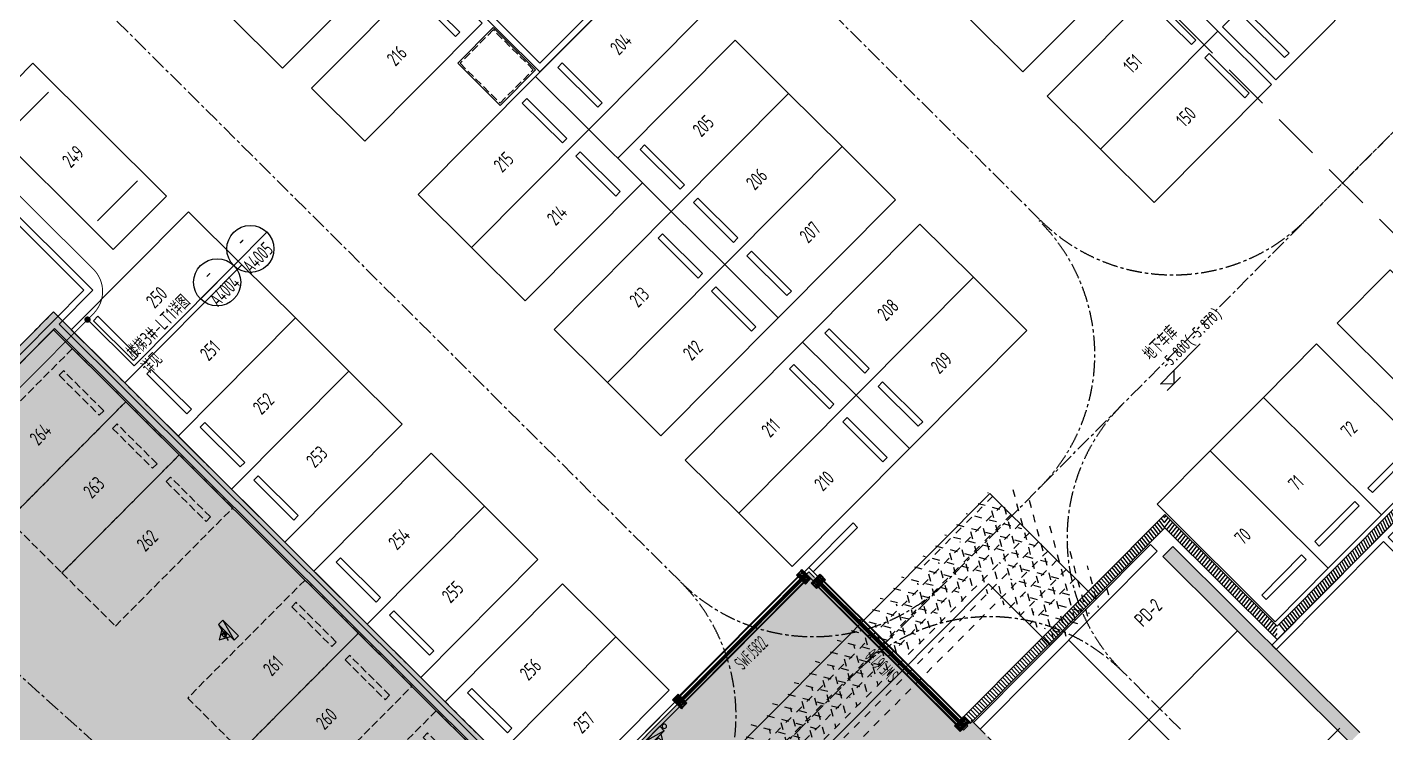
# Model space of a CAD drawing. Extents: x 517381295 to 519272522, y 3499086963 to 3500603577.
# Drawn here: x 518880380 to 518923664, y 3499897977 to 3499920445 of the extents above; entities that cross this region are included whole.
import ezdxf
from ezdxf.enums import TextEntityAlignment as Align

# ---------------------------------------------------------------- set-up
doc = ezdxf.new("R2010")
doc.units = 0
doc.header["$LTSCALE"] = 1000
doc.header["$MEASUREMENT"] = 0
for name, pattern in [('CENTERX2', [4, 2.5, -0.5, 0.5, -0.5]), ('DASH', [0.35, 0.25, -0.1]), ('DASHED', [0.75, 0.5, -0.25]), ('HIDDEN', [0.375, 0.25, -0.125])]:
    doc.linetypes.add(name, pattern=pattern)
doc.layers.get('0').update_dxf_attribs({"linetype": 'CONTINUOUS'})
for name, color, linetype in [('0-TEXT', 7, 'CONTINUOUS'), ('00-灭火器', 1, 'CONTINUOUS'), ('A-地下车道中线', 1, 'CONTINUOUS'), ('a-排水沟', 170, 'CONTINUOUS'), ('AD-INDX', 43, 'CONTINUOUS'), ('AD-LEVL-HIGH', 61, 'CONTINUOUS'), ('AD-NAME-ROOM', 9, 'CONTINUOUS'), ('AE-ABOV', 154, 'HIDDEN'), ('AE-DICH-ARCH', 84, 'CONTINUOUS'), ('AE-ELEV-3', 252, 'CONTINUOUS'), ('AE-EQPM', 70, 'CONTINUOUS'), ('AE-FLOR', 151, 'CONTINUOUS'), ('AE-WALL', 255, 'CONTINUOUS'), ('AE-WALL-HACH', 15, 'CONTINUOUS'), ('C-XREF-EXT', 7, 'CONTINUOUS'), ('COLU', 2, 'CONTINUOUS'), ('DIM_SYMB', 3, 'CONTINUOUS'), ('EQUIP_消火栓', 1, 'CONTINUOUS'), ('HS-A-填充图案', 8, 'CONTINUOUS'), ('HS-A-墙-砖', 140, 'CONTINUOUS'), ('HS-A-墙-砼', 41, 'CONTINUOUS'), ('HS-A-门窗洞', 4, 'CONTINUOUS'), ('HS-A-门窗编号', 10, 'CONTINUOUS'), ('HS-A-防火卷帘', 4, 'CONTINUOUS'), ('PUB_HATCH', 8, 'CONTINUOUS'), ('天华车位编号', 7, 'CONTINUOUS')]:
    doc.layers.add(name, color=color, linetype=linetype)
doc.styles.add('_TCH_WINDOW', font='Tssdeng.shx', dxfattribs={"width": 0.7, "height": 3.5, "bigfont": 'Tssdchn.shx'})
doc.styles.add('TH-STYLE1', font='STFANGSO.TTF', dxfattribs={"width": 0.699999988079071})
doc.styles.add('TH-STYLE3', font='tssdeng.shx', dxfattribs={"width": 0.699999988079071, "bigfont": 'tssdchn.shx'})
doc.linetypes.add('ZIGZAG', pattern='A,0.0001,-0.2,[131,ltypeshp.shx,S=0.2,R=0,X=-0.2,Y=0],-0.4,[131,ltypeshp.shx,S=0.2,R=180,X=0.2,Y=0],-0.2', length=0.8001)
doc.dimstyles.new('TH-DIM100-FINAL', dxfattribs={"dimscale": 100, "dimtxt": 3, "dimasz": 2, "dimexe": 1, "dimexo": 1, "dimgap": 1, "dimtad": 1, "dimdec": 0, "dimdsep": 46, "dimtxsty": 'TH-STYLE3', "dimblk1": 'ARCHTICK', "dimblk2": 'ARCHTICK', "dimsah": 1, "dimcen": -1, "dimdle": 1, "dimclrd": 256, "dimclre": 256, "dimclrt": 256, "dimadec": 0, "dimazin": 0, "dimtfac": 1, "dimtdec": 0, "dimtix": 1, "dimtmove": 2, "dimatfit": 0, "dimldrblk": 'DOT', "dimfxl": 0, "dimtolj": 1, "dimtzin": 0, "dimlwd": -1, "dimlwe": -1, "dimarcsym": 0})

# ---------------------------------------------------------------- blocks, each defined once
blk = doc.blocks.new('fhfshgfdshdshhdshds')
at = {"layer": 'AE-WALL'}
for points in [[(132549.9999752045, 51200.01354169846), (127849.999997139, 51200.01349496841), (127549.9999771118, 51200.01349782944), (127550.0000095367, 93200.00000166893), (122749.9999680519, 93200.00000238419), (122749.999961853, 93000.00000476837), (127350.0000061989, 93000.00000405312), (127349.9999818802, 51000.01350450516), (127749.9999713898, 51000.01350736618), (127750.0000162125, 45800.00001239777), (132750.0000171661, 45800.00001525879), (132750.0000081062, 49100.0000128746), (132550.0000143051, 49100.00001335144), (132549.9999818802, 46000.00003099442), (127950.0000200272, 46000.00001335144), (127950.0000119209, 51000.01348638535), (132550.0000190735, 51000.01347923279), (132550.0000143051, 50900.00001764297), (132750.0000252724, 50900.00001311302), (132749.9999084473, 51600.01351237297), (132549.9999761581, 51600.01351118088), (132549.9999799728, 51200.01353693008)], [(108449.9999904633, 51199.99999880791), (112574.9999876022, 51199.99999904633), (112574.9999837875, 59399.99999904633), (108449.9999861717, 59400.00000214577), (108449.9999814034, 59000.00229930878), (108249.999994278, 59000.00228857994), (108249.9999842644, 59600.00000214577), (112774.9999680519, 59599.99999952316), (112774.9999818802, 51000.00001144409), (111250.0000066757, 51000.00000286102), (111249.9999608994, 28600.00006008148), (116549.9999351501, 28600.00004911423), (116549.999935627, 28400.00004863739), (111049.9999918938, 28400.000030756), (111049.9999914169, 51000.00001049042), (105249.9999780655, 51000.00001955032), (105249.9999489784, 51200.00002479553), (108249.9999637604, 51200.00004196167), (108249.9999780655, 57500.00228881836), (108449.9999880791, 57500.00228643417), (108449.999961853, 51200.00004673004)], [(122599.9999556541, 28400.00003433228), (124599.9999866486, 28400.00002479553), (124599.9999876022, 28600.00002574921), (122599.9999861717, 28600.00003314018)], [(136299.999979496, 12400.00004339218), (136100.0000009537, 12400.00001120567), (136099.9999451637, 16200.00000476837), (131249.9999938011, 16200.00000810623), (131249.9999856949, 16400.00000667572), (139900.0000019073, 16400.01728963852), (139899.9999990463, 12450.01729822159), (138899.9999847412, 12450.01729440689), (138899.9999914169, 12650.01729440689), (139699.9999880791, 12650.01731204987), (139700, 16200.01729083061), (136299.9999389648, 16200.00000905991), (136299.9999933243, 12650.00002193451), (137399.9999256134, 12650.01735305786), (137399.9999275208, 12450.01736545563), (136300.0000076294, 12450.00000834465), (136299.9999756813, 12400.00004243851)]]:
    blk.add_lwpolyline(points, close=True, dxfattribs=at)
at = {"layer": 'AE-WALL-HACH', "linetype": 'ZIGZAG', "ltscale": 0.5}
blk.add_lwpolyline([(116549.9999866486, 28500.00005888939), (111049.9999933243, 28500.00006055832)], dxfattribs=at)
blk = doc.blocks.new('efafefsf')
at = {"layer": 'A-地下车道中线', "color": 253, "linetype": 'CENTERX2', "ltscale": 0.2}
for p, q in [((-2246062.262256622, -1301214.737345457), (-2246062.262251854, -1369738.558371544)), ((-2310944.955376625, -1375737.875658751), (-2219398.25206852, -1375738.649316311))]:
    blk.add_line(p, q, dxfattribs=at)
for points in [[(-2229814.882512093, -1301214.665693283), (-2229814.882516384, -1369739.438339949)], [(-2223814.88251543, -1375739.438340902), (-2219495.554097176, -1375739.438343048)]]:
    blk.add_lwpolyline(points, dxfattribs=at)
for points in [[(-2262344.271962643, -1369738.509931564), (-2263402.954871655, -1349633.07803607, -0.03376719073749926), (-2263457.560984612, -1348825.43235445), (-2263457.561014175, -1314014.362975121)], [(-2238157.560970783, -1384337.739812374), (-2238157.53900528, -1381738.440075397, 0.414213562373095), (-2244157.539001465, -1375738.440078497)], [(-2238157.53900528, -1381738.440075397, -0.414213562373095), (-2232157.539003372, -1375738.440077543)]]:
    blk.add_lwpolyline(points, format="xyb", dxfattribs=at)
for centre, start, end in [((-2252062.262256145, -1369738.510253668), 270, 0), ((-2240062.262256622, -1369738.510254383), 180, 270), ((-2235852.879991531, -1369738.51025629), 270, 0), ((-2223814.882517815, -1369739.438339949), 180, 270)]:
    blk.add_arc(centre, 6000, start, end, dxfattribs=at)
blk = doc.blocks.new('1800X1500X1200')
at = {"layer": 'AE-FLOR'}
blk.add_lwpolyline([(-50.00000047683716, 1849.999999761581), (1550.000000476837, 1850.000000476837), (1550, -50.00000047683716), (-50, -50.00000047683716)], close=True, dxfattribs=at)
at = {"layer": 'AE-FLOR', "linetype": 'DASH'}
blk.add_lwpolyline([(-4.76837158203125e-07, 1799.999999761581), (1500, 1800), (1500, -2.384185791015625e-07), (0, 0)], close=True, dxfattribs=at)
blk = doc.blocks.new('JSK')
at = {"layer": 'AE-DICH-ARCH'}
h = blk.add_hatch(dxfattribs=at)
h.set_pattern_fill('LINE', color=8, scale=99.9999999999994, angle=44.84270773363387)
h.set_pattern_definition([(90, (122799.9945116043, -63198.82726860046), (-95.24999999999991, 2.730971004893945e-10), [])])
h.paths.add_polyline_path([(122699.990293026, 21750.0000834465), (131799.9999961853, 21750.00008273125), (131499.9999980927, 21450.00008273125), (122699.9902620316, 21450.00008797646)])
h = blk.add_hatch(dxfattribs=at)
h.set_pattern_fill('LINE', color=8, scale=99.9999999999994, angle=-45.15729226636613)
h.set_pattern_definition([(359.9999999998357, (116787.284509182, -63998.52374529839), (2.730757842073217e-10, 95.24999999999989), [])])
h.paths.add_polyline_path([(131499.9999957085, 16400.00004196167), (131799.9999938011, 16700.00004029274), (131799.9999961853, 21750.00008273125), (131499.9999980927, 21450.00008273125)])
h = blk.add_hatch(dxfattribs=at)
h.set_pattern_fill('LINE', color=8, scale=99.9999999999994, angle=44.84270773363387)
h.set_pattern_definition([(90, (131199.9945173264, -68248.82735276222), (-95.24999999999991, 2.730971004893945e-10), [])])
edge = h.paths.add_edge_path()
edge.add_line((131799.9999961853, 16700.00000023842), (139900.0000017404, 16699.9999989006))
edge.add_line((140000.000002861, 16699.99999833107), (140000.0000026951, 16400.00000008314))
edge.add_line((140000.000002861, 16400), (131499.9999971888, 16399.99999839072))
edge.add_line((131499.999997139, 16399.99999833107), (131799.9999962762, 16699.99999889775))
blk.add_lwpolyline([(122699.9902648926, 21750.00008368492), (122699.9902648926, 21450.00008511543), (131499.9999980927, 21450.00008273125), (131499.9999980927, 16399.99999928474), (140000.000002861, 16400), (140000.000002861, 16699.99999976158), (131799.9999976158, 16699.99999904633), (131799.999997139, 21750.00008273125), (122699.990293026, 21750.0000834465)], close=True, dxfattribs=at)
at = {"layer": 'C-XREF-EXT', "xscale": -0.9999999999999998, "rotation": 359.9999999501301}
blk.add_blockref('1800X1500X1200', (127650.000014782, 46000.00001454353), dxfattribs=at)
blk = doc.blocks.new('vcbxcvbxcvbcxvbcvx')
at = {"layer": 'AE-ABOV'}
h = blk.add_hatch(dxfattribs=at)
h.set_pattern_fill('ANGLE', color=8, scale=499.9999999999997, angle=-45.15729226636613)
h.set_pattern_definition([(359.9999999998357, (-1228937.850166321, 2875940.713079453), (5.006313585909083e-09, 1746.249999999999), [1269.999999999999, -476.2499999999997]), (90, (-1228937.850166321, 2875940.713079453), (-1746.249999999999, 5.006313585909083e-09), [1270, -476.2499999999998])])
edge = h.paths.add_edge_path()
edge.add_line((-1112685.154472828, 2875590.302752495), (-1192087.85016758, 2875590.3027526))
edge.add_line((-1192087.850167751, 2875590.302752495), (-1192087.841672835, 2877396.973397291))
edge.add_line((-1192087.841672897, 2877396.973397017), (-1192087.850113824, 2880196.97342896))
edge.add_line((-1192087.850113869, 2880196.973428965), (-1192087.850146369, 2888990.713104392))
edge.add_line((-1192087.850146294, 2888990.713104486), (-1189687.850119626, 2888990.713107557))
edge.add_line((-1189687.850119591, 2888990.713107586), (-1189687.850106648, 2890990.712934787))
edge.add_line((-1189687.850106716, 2890990.712934971), (-1192087.850147726, 2890990.713080887))
edge.add_line((-1192087.850147247, 2890990.713080406), (-1192087.787451197, 2902990.861483638))
edge.add_line((-1192087.787451744, 2902990.861484051), (-1208287.912045514, 2902990.567798151))
edge.add_line((-1208287.912045479, 2902990.567798138), (-1208287.97471344, 2904646.679696687))
edge.add_line((-1208287.974713326, 2904646.679696321), (-1208287.801311024, 2904646.932287902))
edge.add_line((-1208287.801311016, 2904646.932287931), (-1208287.801312292, 2909840.692558439))
edge.add_line((-1208287.801312447, 2909840.692558765), (-1192087.847160659, 2909840.73365246))
edge.add_line((-1192087.847160339, 2909840.733652115), (-1192087.853082925, 2911690.713042712))
edge.add_line((-1192087.853083134, 2911690.713042974), (-1183187.853093049, 2911690.713084284))
edge.add_line((-1183187.853093147, 2911690.713084221), (-1183187.847171847, 2909840.712867695))
edge.add_line((-1183187.847171307, 2909840.712867737), (-1159787.841652779, 2909840.712804329))
edge.add_line((-1159787.84165287, 2909840.712804317), (-1159786.497599212, 2910740.710717343))
edge.add_line((-1159786.497599602, 2910740.710717678), (-1153686.506084432, 2910740.710701014))
edge.add_line((-1153686.506084442, 2910740.71070075), (-1153687.852495694, 2909840.814170099))
edge.add_line((-1153687.85249567, 2909840.814169884), (-1137137.843563317, 2909840.814169604))
edge.add_line((-1137137.84356308, 2909840.814169884), (-1137137.846838198, 2927340.612590737))
edge.add_line((-1137137.846838474, 2927340.61259079), (-1117537.853485405, 2927340.612575179))
edge.add_line((-1117537.853485107, 2927340.612574816), (-1117537.858750917, 2904440.713084697))
edge.add_line((-1117537.858751297, 2904440.713084936), (-1106437.860128601, 2904440.713117593))
edge.add_line((-1106437.860128403, 2904440.713117599), (-1106437.860120224, 2897440.713106017))
edge.add_line((-1106437.860120296, 2897440.713106155), (-1106137.862804846, 2897440.713070154))
edge.add_line((-1106137.86280489, 2897440.713070154), (-1106137.857584552, 2888896.974899984))
edge.add_arc((-1111037.863520622, 2888940.917486906), 4900.202968103001, -89.99996157515989, -0.5138069876330746, ccw=False)
edge.add_line((-1111037.860234737, 2884040.714518309), (-1112685.154486508, 2884040.714542268))
edge.add_line((-1112685.154486179, 2884040.714541912), (-1112685.154472571, 2875592.254593211))
edge.add_line((-1112685.154472828, 2875592.254593611), (-1112685.154472977, 2875590.302752425))
at = {"layer": 'AE-ABOV', "color": 8}
blk.add_lwpolyline([(-1137137.846838474, 2927340.61259079), (-1117537.853485107, 2927340.612574816), (-1117537.858751297, 2904440.713084936), (-1106437.860128403, 2904440.713117599), (-1106437.860120296, 2897440.713106155), (-1106137.86280489, 2897440.713070154), (-1106137.857584476, 2888896.974899769, -0.4115892425940587), (-1111037.860234737, 2884040.714518309), (-1112685.154486179, 2884040.714541912), (-1112685.154472828, 2875592.254593611), (-1112685.154472828, 2875590.302752495), (-1192087.850167751, 2875590.302752495)], format="xyb", dxfattribs=at)
blk = doc.blocks.new('*U268')
for p, q in [((-200, 200), (200, 200)), ((0, 0), (-200, 200)), ((-200, 0), (200, 0)), ((200, 200), (0, 0)), ((200, 200), (1000, 200))]:
    blk.add_line(p, q)
at = {"style": 'TH-STYLE1', "width": 0.7}
blk.add_attdef('标高', (280.0674475692795, 333.9894894305617), '', height=250, dxfattribs=at)
blk = doc.blocks.new('gfdgdgfdggggfd')
at = {"layer": 'AD-LEVL-HIGH'}
ref = blk.add_blockref('*U268', (-1093996.082072258, 2900418.83979249), dxfattribs=dict(at, xscale=1.500000000000002, yscale=1.500000000000002, zscale=1.500000000000002, rotation=5.623632054010739e-06))
ref.add_attrib('标高', '-5.800(-5.870)', (-1093824.548005581, 2900868.839756012), dxfattribs={"layer": '0', "height": 374.9999999999949, "rotation": 1.366037834002524e-05, "style": 'TH-STYLE1', "width": 0.7000000000000005})
at = {"layer": 'AD-NAME-ROOM', "style": 'TH-STYLE3', "width": 0.699999988079071}
blk.add_text('地下车库', height=449.9999999999997, rotation=1.366037834002524e-05, dxfattribs=at).set_placement((-1093996.082070827, 2901418.839793444))
blk = doc.blocks.new('parking lot')
at = {"layer": 'AE-EQPM'}
for p, q in [((-900, 4400.000000476837), (-900, 4600)), ((-900, 4600), (900, 4600)), ((900, 4400.000000238419), (-900, 4400.000000476837)), ((900, 4600), (900, 4400.000000238419))]:
    blk.add_line(p, q, dxfattribs=at)
blk.add_lwpolyline([(-1200, 2.384185791015625e-07), (-1200, 5300), (1200, 5300), (1200, 0)], close=True, dxfattribs=at)
blk = doc.blocks.new('cbgfddgdsgds')
at = {"layer": 'AE-EQPM'}
for p, q in [((-4999.999999523163, 899.9989237785339), (-4999.999999523163, -900.0010757446289)), ((-999.9999995231628, 899.994622707367), (-999.9999990463257, -900.0053768157959))]:
    blk.add_line(p, q, dxfattribs=at)
blk.add_lwpolyline([(-6000, 1199.999999523163), (-2.384185791015625e-07, 1199.999999523163), (-2.384185791015625e-07, -1200), (-6000, -1200.000000953674)], close=True, dxfattribs=at)
blk = doc.blocks.new('cw')
at = {"layer": 'AE-EQPM', "linetype": 'DASH'}
for points in [[(-1200.000000476837, 5300), (1199.999999523163, 5300.000000238419), (1200, 0), (-1200, -4.76837158203125e-07)], [(-900, 899.9999997615814), (900, 900), (900, 700), (-900, 699.9999997615814)]]:
    blk.add_lwpolyline(points, close=True, dxfattribs=at)
blk = doc.blocks.new('gfhgfhggjj')
at = {"xscale": -1, "rotation": 90}
blk.add_blockref('cbgfddgdsgds', (224150.9526133537, 314400.2366950512), dxfattribs=at)
at = {"layer": 'AE-ELEV-3', "rotation": 270}
for p in [(230850.9526133537, 315850.2110276222), (231050.9526152611, 312350.2110705376), (231050.9526166916, 307550.2110671997), (231050.9526181221, 305150.211066246), (231050.9526162148, 301450.2110238075), (231050.9526171684, 299050.2110233307), (247400.9526124001, 299050.2110242844), (231050.9526171684, 295550.2110671997), (247400.952609539, 295550.2110671997), (231050.9526138306, 293150.2110681534), (247400.952609539, 293150.2110676765)]:
    blk.add_blockref('parking lot', p, dxfattribs=at)
at = {"layer": 'AE-ELEV-3', "xscale": -1}
for p, rotation in [((225500.9526205063, 312350.2110638618), 90), ((225500.9526200294, 309950.2110638618), 90), ((225500.9526162148, 307550.2110671997), 90), ((241650.9526166916, 307550.2110676765), 90), ((225500.9526171684, 305150.2110676765), 90), ((241650.9526162148, 303850.2110245228), 90), ((225500.956454277, 301450.2110238075), 90), ((241650.9526166916, 301450.2110238075), 90), ((225500.9564547539, 299050.2110219002), 90), ((241650.9526166916, 299050.2110233307), 90), ((225500.9469070435, 295550.211067915), 90), ((241650.9526157379, 295550.2110671997), 90), ((225500.946908474, 293150.211067915), 90), ((241650.9526147842, 293150.2110686302), 90), ((258200.9526085854, 293150.2110671997), 90), ((241854.8228669167, 285100.2027010918), 179.9999999999999), ((244254.8228764534, 285100.202691555), 179.9999999999999), ((246654.8228769302, 285100.2026917934), 179.9999999999999), ((249985.5320510864, 285100.2026910782), 179.9999999999999)]:
    blk.add_blockref('parking lot', p, dxfattribs=dict(at, rotation=rotation))
at = {"layer": 'AE-EQPM', "rotation": 90.00000002032199}
for p, xscale in [((219800.9526133537, 311900.2110240459), -0.9999999999999971), ((219800.9526124001, 309500.2110197544), -0.9999999999999971), ((219800.9526147842, 307100.2110226154), -0.9999999999999971), ((219800.9526119232, 301450.2110254765), -0.9999999999999973), ((219800.9526119232, 299050.2110285759), -0.9999999999999973), ((219800.952606678, 295550.2110192776), -0.9999999999999973)]:
    blk.add_blockref('cw', p, dxfattribs=dict(at, xscale=xscale))
at = {"layer": '天华车位编号', "color": 8, "style": 'TH-STYLE3', "width": 0.699999988079071}
for s, p in [('249', (224150.9526143074, 317400.2366945744)), ('250', (222850.9526200294, 312350.2110638618)), ('216', (233700.9526147842, 312350.2110705376)), ('264', (217150.9526133537, 311900.211022377)), ('251', (222850.9526190758, 309950.2110641003)), ('263', (217150.9526133537, 309500.2110190392)), ('252', (222850.9526152611, 307550.2110664845)), ('215', (233700.9526162148, 307550.2110655308)), ('204', (239000.9526166916, 307550.211067915)), ('262', (217150.9526143074, 307100.2110204697)), ('253', (222850.9526171684, 305150.2110671997)), ('214', (233700.9526185989, 305150.2110664845)), ('205', (239000.9526162148, 303850.2110238075)), ('261', (217150.9526124001, 301450.2110245228)), ('254', (222850.9564538002, 301450.2110238075)), ('213', (233700.9526166916, 301450.2110228539)), ('206', (239000.9526166916, 301450.2110238075)), ('260', (217150.9526114464, 299050.2110276222)), ('255', (222850.956454277, 299050.2110219002)), ('212', (233700.9526166916, 299050.2110233307)), ('207', (239000.9526157379, 299050.2110235691)), ('256', (222850.9469070435, 295550.2110676765)), ('211', (233700.9526166916, 295550.2110671997)), ('208', (239000.9526162148, 295550.2110671997)), ('151', (250050.952609539, 295550.2110676765)), ('257', (222850.9469079971, 293150.2110676765)), ('210', (233700.9526143074, 293150.2110683918)), ('209', (239000.9526152611, 293150.2110686302)), ('150', (250050.9526090622, 293150.211067915)), ('70', (241854.822865963, 282450.2027001381)), ('71', (244254.8228764534, 282450.202691555)), ('72', (246654.8228759766, 282450.2026913166))]:
    blk.add_text(s, height=450, rotation=8.196227004009711e-05, dxfattribs=at).set_placement(p, align=Align.MIDDLE_CENTER)
blk = doc.blocks.new('GFDGDGDAGA')
at = {"layer": 'AD-NAME-ROOM', "style": 'TH-STYLE3', "width": 0.699999988079071}
blk.add_text('PD-2', height=449.9999999999998, rotation=1.366037834002524e-05, dxfattribs=at).set_placement((132843.7129087448, 10911.16809082031))
blk = doc.blocks.new('*U146')
at = {"layer": 'HS-A-防火卷帘', "linetype": 'Continuous'}
h = blk.add_hatch(dxfattribs=at)
h.set_pattern_fill('ANSI37', color=256, scale=9.999999999999986, angle=809.9988415584653, style=0)
h.set_pattern_definition([(119.9988415584709, (162599.9230184085, -490010.0621281627), (-13.74831376755517, -7.937222029706108), []), (209.9988415584709, (162599.9230184085, -490010.0621281627), (7.937222029706108, -13.74831376755517), [])])
h.paths.add_polyline_path([(9.999730566042217, 4209.989911127445), (9.999730566042217, 4239.989911127445), (389.9997305660422, 4239.989911127445), (389.9997305660422, 4209.989911127445)])
h = blk.add_hatch(dxfattribs=at)
h.set_pattern_fill('ANSI37', color=256, scale=9.999999999999986, angle=809.9988415584653, style=0)
h.set_pattern_definition([(119.9988415584709, (162599.9230134033, -495810.0521672852), (-13.74831376755517, -7.937222029706108), []), (209.9988415584708, (162599.9230134033, -495810.0521672852), (7.937222029706108, -13.74831376755517), [])])
h.paths.add_polyline_path([(9.999725564569246, -1590.000127999066), (9.999725564569246, -1560.000127995341), (389.9997255645692, -1560.000127999066), (389.9997255645692, -1590.000127999066)])
for points in [[(-0.0002694339577828941, 4199.989911127445), (-0.0002694339577828941, 4249.989911127445), (399.9997305660422, 4249.989911127445), (399.9997305660422, 4199.989911127445)], [(9.999730566042217, 4209.989911127445), (9.999730566042217, 4239.989911127445), (389.9997305660422, 4239.989911127445), (389.9997305660422, 4209.989911127445)], [(84.99972556456925, -1510.000127999066), (84.99973057721809, 4159.98991112372), (64.99973057721809, 4159.98991112372), (64.99972556456925, -1510.000127999066)], [(314.9997255645692, -1510.000127999066), (314.9997305697675, 4159.98991112372), (334.9997305697675, 4159.98991112372), (334.9997255645692, -1510.000127999066)], [(-0.0002744354307537833, -1600.000127995341), (-0.0002744354307537833, -1550.000127999066), (399.9997255645692, -1550.000127999066), (399.9997255645692, -1600.000127995341)], [(9.999725564569246, -1590.000127999066), (9.999725564569246, -1560.000127995341), (389.9997255645692, -1560.000127999066), (389.9997255645692, -1590.000127999066)]]:
    blk.add_lwpolyline(points, close=True, dxfattribs=at)
for points in [[(119.9997305697675, 4019.98991112372, 0.9999999999992463), (129.9997305697675, 4019.98991112372), (129.9997305697675, 4179.98991112372), (19.99973056976751, 4179.98991112372), (19.99973056976751, 4019.98991112372, 0.9999999999999999), (29.99973056976751, 4019.98991112372), (29.99973056976751, 4099.98991112372), (49.99973056976751, 4099.98991112372), (49.99973056976751, 3999.98991112372), (-0.0002694302324925957, 3999.98991112372), (-0.0002694302324925957, 4199.98991112372), (149.9997305697675, 4199.989911127445), (149.9997305697675, 3999.98991112372), (99.99973056976751, 3999.98991112372), (99.99973056976751, 4099.98991112372), (119.9997305697675, 4099.98991112372)], [(279.9997305697675, 4019.98991112372, -0.9999999999992463), (269.9997305697675, 4019.98991112372), (269.9997305697675, 4179.989911127445), (379.9997305697675, 4179.989911127445), (379.9997305697675, 4019.989911127445, -0.9999999999999999), (369.9997305697675, 4019.989911127445), (369.9997305697675, 4099.989911127445), (349.9997305697675, 4099.989911127445), (349.9997305697675, 3999.989911127445), (399.9997305697675, 3999.989911127445), (399.9997305697675, 4199.989911127445), (249.9997305697675, 4199.989911127445), (249.9997305697675, 3999.98991112372), (299.9997305697675, 3999.98991112372), (299.9997305697675, 4099.98991112372), (279.9997305697675, 4099.98991112372)], [(119.9997255645692, -1370.000127995341, -0.9999999999992463), (129.9997255645692, -1370.000127995341), (129.9997255645692, -1530.000127999066), (19.99972556456925, -1530.000127999066), (19.99972556456925, -1370.000127995341, -0.9999999999999999), (29.99972556456925, -1370.000127995341), (29.99972556456925, -1450.000127995341), (49.99972556456925, -1450.000127995341), (49.99972556456925, -1350.000127995341), (-0.0002744354307537833, -1350.000127995341), (-0.0002744354307537833, -1550.000127995341), (149.9997255645692, -1550.000127999066), (149.9997255645692, -1350.000127995341), (99.99972556456925, -1350.000127995341), (99.99972556456925, -1450.000127995341), (119.9997255645692, -1450.000127995341)], [(279.9997255645692, -1370.000127995341, 0.9999999999992463), (269.9997255645692, -1370.000127995341), (269.9997255645692, -1530.000127999066), (379.9997255645692, -1530.000127999066), (379.9997255645692, -1370.000127995341, 0.9999999999999999), (369.9997255645692, -1370.000127995341), (369.9997255645692, -1450.000127995341), (349.9997255645692, -1450.000127995341), (349.9997255645692, -1350.000127995341), (399.9997255645692, -1350.000127995341), (399.9997255645692, -1550.000127999066), (249.9997255645692, -1550.000127999066), (249.9997255645692, -1350.000127995341), (299.9997255645692, -1350.000127995341), (299.9997255645692, -1450.000127995341), (279.9997255645692, -1450.000127995341)]]:
    blk.add_lwpolyline(points, format="xyb", close=True, dxfattribs=at)
blk = doc.blocks.new('*U145')
at = {"layer": 'HS-A-防火卷帘', "linetype": 'Continuous'}
h = blk.add_hatch(dxfattribs=at)
h.set_pattern_fill('ANSI37', color=256, scale=9.999999999999986, angle=809.9988415584653, style=0)
h.set_pattern_definition([(119.9988415584709, (162599.9230189642, -489360.0521490932), (-13.74831376755517, -7.937222029706108), []), (209.9988415584709, (162599.9230189642, -489360.0521490932), (7.937222029706108, -13.74831376755517), [])])
h.paths.add_polyline_path([(9.999731121770992, 4859.999890196932), (9.999731121770992, 4889.999890196932), (389.999731121771, 4889.999890196932), (389.999731121771, 4859.999890196932)])
h = blk.add_hatch(dxfattribs=at)
h.set_pattern_fill('ANSI37', color=256, scale=9.999999999999986, angle=809.9988415584653, style=0)
h.set_pattern_definition([(119.9988415584709, (162599.9230132323, -496010.0521074095), (-13.74831376755517, -7.937222029706108), []), (209.9988415584708, (162599.9230132323, -496010.0521074095), (7.937222029706108, -13.74831376755517), [])])
h.paths.add_polyline_path([(9.999725393578501, -1790.000068123332), (9.999725393578501, -1760.000068119607), (389.9997253935785, -1760.000068123332), (389.9997253935785, -1790.000068123332)])
for points in [[(-0.0002688782290078962, 4849.999890196932), (-0.0002688782290078962, 4899.999890196932), (399.999731121771, 4899.999890196932), (399.999731121771, 4849.999890196932)], [(9.999731121770992, 4859.999890196932), (9.999731121770992, 4889.999890196932), (389.999731121771, 4889.999890196932), (389.999731121771, 4859.999890196932)], [(84.9997253935785, -1710.000068123332), (84.99973113294686, 4809.999890193207), (64.99973113294686, 4809.999890193207), (64.9997253935785, -1710.000068123332)], [(314.9997253935785, -1710.000068123332), (314.9997311254963, 4809.999890193207), (334.9997311254963, 4809.999890193207), (334.9997253935785, -1710.000068123332)], [(-0.0002746064214989019, -1800.000068119607), (-0.0002746064214989019, -1750.000068123332), (399.9997253935785, -1750.000068123332), (399.9997253935785, -1800.000068119607)], [(9.999725393578501, -1790.000068123332), (9.999725393578501, -1760.000068119607), (389.9997253935785, -1760.000068123332), (389.9997253935785, -1790.000068123332)]]:
    blk.add_lwpolyline(points, close=True, dxfattribs=at)
for points in [[(119.9997311254963, 4669.999890193207, 0.9999999999992463), (129.9997311254963, 4669.999890193207), (129.9997311254963, 4829.999890193207), (19.99973112549628, 4829.999890193207), (19.99973112549628, 4669.999890193207, 0.9999999999999999), (29.99973112549628, 4669.999890193207), (29.99973112549628, 4749.999890193207), (49.99973112549628, 4749.999890193207), (49.99973112549628, 4649.999890193207), (-0.0002688745037175977, 4649.999890193207), (-0.0002688745037175977, 4849.999890193207), (149.9997311254963, 4849.999890196932), (149.9997311254963, 4649.999890193207), (99.99973112549628, 4649.999890193207), (99.99973112549628, 4749.999890193207), (119.9997311254963, 4749.999890193207)], [(279.9997311254963, 4669.999890193207, -0.9999999999992463), (269.9997311254963, 4669.999890193207), (269.9997311254963, 4829.999890196932), (379.9997311254963, 4829.999890196932), (379.9997311254963, 4669.999890196932, -0.9999999999999999), (369.9997311254963, 4669.999890196932), (369.9997311254963, 4749.999890196932), (349.9997311254963, 4749.999890196932), (349.9997311254963, 4649.999890196932), (399.9997311254963, 4649.999890196932), (399.9997311254963, 4849.999890196932), (249.9997311254963, 4849.999890196932), (249.9997311254963, 4649.999890193207), (299.9997311254963, 4649.999890193207), (299.9997311254963, 4749.999890193207), (279.9997311254963, 4749.999890193207)], [(119.9997253935785, -1570.000068119607, -0.9999999999992463), (129.9997253935785, -1570.000068119607), (129.9997253935785, -1730.000068123332), (19.9997253935785, -1730.000068123332), (19.9997253935785, -1570.000068119607, -0.9999999999999999), (29.9997253935785, -1570.000068119607), (29.9997253935785, -1650.000068119607), (49.9997253935785, -1650.000068119607), (49.9997253935785, -1550.000068119607), (-0.0002746064214989019, -1550.000068119607), (-0.0002746064214989019, -1750.000068119607), (149.9997253935785, -1750.000068123332), (149.9997253935785, -1550.000068119607), (99.9997253935785, -1550.000068119607), (99.9997253935785, -1650.000068119607), (119.9997253935785, -1650.000068119607)], [(279.9997253935785, -1570.000068119607, 0.9999999999992463), (269.9997253935785, -1570.000068119607), (269.9997253935785, -1730.000068123332), (379.9997253935785, -1730.000068123332), (379.9997253935785, -1570.000068119607, 0.9999999999999999), (369.9997253935785, -1570.000068119607), (369.9997253935785, -1650.000068119607), (349.9997253935785, -1650.000068119607), (349.9997253935785, -1550.000068119607), (399.9997253935785, -1550.000068119607), (399.9997253935785, -1750.000068123332), (249.9997253935785, -1750.000068123332), (249.9997253935785, -1550.000068119607), (299.9997253935785, -1550.000068119607), (299.9997253935785, -1650.000068119607), (279.9997253935785, -1650.000068119607)]]:
    blk.add_lwpolyline(points, format="xyb", close=True, dxfattribs=at)
blk = doc.blocks.new('$TwtSys$00000434')
for p, q in [((-0.5, 0.5), (-0.5, -0.5)), ((-0.5, -0.5), (0.5, 0.5)), ((0.5, 0.5), (-0.5, 0.5)), ((0.5, -0.5), (0.5, 0.5)), ((-0.5, -0.5), (0.5, -0.5))]:
    blk.add_line(p, q)
blk.add_solid([(0.5, -0.5), (0.5, 0.5), (-0.5, -0.5)])
blk = doc.blocks.new('00-灭火器')
at = {"layer": '00-灭火器'}
h = blk.add_hatch(dxfattribs=at)
h.set_pattern_fill('ANSI31', color=256, scale=187.5, angle=-89.99999999999999, style=0)
h.set_pattern_definition([(315, (-6262.134820592473, 36134.81459871033), (16.5728151840597, 16.5728151840597), [])])
h.paths.add_polyline_path([(154.654621390393, 60.86468018546293), (154.654621390393, -60.86468018549203), (32.92526101949625, -60.86468018549203), (32.92526101949625, 60.86468018546293)])
for p, q in [((-1.164153218269348e-10, -189), (-1.164153218269348e-10, 189)), ((-1.164153218269348e-10, 189), (327.3576026306255, 0)), ((327.3576026306255, 0), (-1.164153218269348e-10, -189))]:
    blk.add_line(p, q, dxfattribs=at)
blk.add_lwpolyline([(154.654621390393, 60.86468018546293), (154.654621390393, -60.86468018549203), (32.92526101949625, -60.86468018549203), (32.92526101949625, 60.86468018546293)], close=True, dxfattribs=at)
blk = doc.blocks.new('A$C1B091313')
at = {"layer": 'EQUIP_消火栓', "linetype": 'Continuous'}
blk.add_circle((0, 0), 70, dxfattribs=at)
at = {"layer": 'EQUIP_消火栓', "xscale": 700, "yscale": 200, "zscale": 700, "rotation": 90}
blk.add_blockref('$TwtSys$00000434', (0, 450), dxfattribs=at)
at = {"layer": 'EQUIP_消火栓', "xscale": -1, "rotation": 180}
blk.add_blockref('00-灭火器', (100, 450), dxfattribs=at)
blk = doc.blocks.new('$TWTSYS$00000508')
for p, q in [((-0.5, 0.5), (0.3236161731911125, 1.224064056863426)), ((-0.5, 0.5), (-0.5, -0.5)), ((-0.5, -0.5), (0.5, 0.5)), ((0.5, 0.5), (-0.5, 0.5)), ((0.5, -0.5), (0.5, 0.5)), ((-0.5, -0.5), (0.5, -0.5))]:
    blk.add_line(p, q)
blk.add_solid([(0.5, -0.5), (0.5, 0.5), (-0.5, -0.5)])
blk = doc.blocks.new('$DorLib2D$00000213')
at = {"color": 0, "linetype": 'DASH', "const_width": 0.02}
blk.add_lwpolyline([(0.5, 3.552713678800501e-15), (-0.5, 3.552713678800501e-15)], dxfattribs=at)
blk = doc.blocks.new('fdhhdfgdgdgfshfdhdssdfds')
at = {"layer": '00-灭火器'}
h = blk.add_hatch(dxfattribs=at)
h.set_pattern_fill('ANSI31', color=256, scale=187.5, angle=-315.1572923149045, style=0)
h.set_pattern_definition([(89.84270768509543, (-2847140460.874032, -2100040404.974381), (-23.43741168168798, 0.06434215628630646), [])])
h.paths.add_polyline_path([(368369.6507024765, 40239.10460877419), (368369.6506991386, 40360.83396887779), (368491.3800606728, 40360.83396673203), (368491.380065918, 40239.10460567474)])
at = {"layer": 'HS-A-填充图案'}
h = blk.add_hatch(dxfattribs=at)
h.set_pattern_fill('STARS', color=256, scale=300, angle=-45.15729226620187)
h.set_pattern_definition([(6.361109362927034e-15, (-2847119673.933131, -2100320446.820043), (-8.526512829121202e-14, 412.4444999999999), [238.125, -238.125]), (59.99999999999994, (-2847119673.933131, -2100320446.820043), (-357.1874146511709, 206.22225), [238.125, -238.125]), (120, (-2847119554.870629, -2100320240.597793), (-357.1874146511708, -206.2222499999999), [238.1249999999999, -238.1249999999999])])
edge = h.paths.add_edge_path()
edge.add_line((369327.0010623932, 26170.4129652977), (388814.0483952451, 26170.41296871361))
edge.add_line((388814.0483956337, 26170.41296839714), (388814.0483385688, 21399.99937862212))
edge.add_line((388814.0483379364, 21399.99937868118), (386741.7897157411, 21399.99940127829))
edge.add_line((386741.7897157669, 21399.99940133095), (386741.7897502403, 24170.41296331154))
edge.add_line((386741.7897500992, 24170.41296339035), (369324.3052229417, 24170.41296502135))
edge.add_line((369324.3052225113, 24170.41296458244), (369324.305232514, 26170.41296649102))
at = {"layer": 'PUB_HATCH'}
for points in [[(366224.3052091599, 51400.00001788139), (366224.3052110672, 51000.0000166893), (371474.299495697, 51000.00002002716), (371874.2994966507, 51400.00002026558)], [(371874.2994966507, 51400.00002026558), (371474.299495697, 51000.00002002716), (371474.2994766235, 28800.00001478195), (371874.2994766235, 28400.00001764297)], [(391274.2951564789, 20850.00003194809), (391274.2951931953, 12449.99999499321), (391416.5798897743, 12449.30125236511), (391724.2951931953, 12449.99999666214), (391724.2951564789, 20850.00003409386)]]:
    blk.add_hatch(color=256, dxfattribs=at).paths.add_polyline_path(points)
at = {"layer": '00-灭火器'}
blk.add_lwpolyline([(368369.6507024765, 40239.10460877419), (368369.6506991386, 40360.83396887779), (368491.3800606728, 40360.83396673203), (368491.380065918, 40239.10460567474)], close=True, dxfattribs=at)
at = {"layer": 'a-排水沟'}
blk.add_lwpolyline([(391274.3051958084, 21099.99940466881), (391274.3051996231, 21399.99940538406), (383274.3663740158, 21399.99939751625), (383274.3663902283, 21099.99939608574)], close=True, dxfattribs=at)
at = {"layer": 'DIM_SYMB', "color": 3}
for p, q in [((383274.3052163124, 21099.99943089485), (391274.2951431274, 21099.99944186211)), ((387274.336687088, 21099.99939799309), (387274.3366656303, 13000.00051450729)), ((391374.2951788902, 12999.99868512154), (383374.3051972389, 13000.00225639343))]:
    blk.add_line(p, q, dxfattribs=at)
blk.add_lwpolyline([(383274.3052163124, 17499.99947428703), (391274.2951602936, 17499.99941730499)], dxfattribs=at)
at = {"layer": 'EQUIP_消火栓'}
for p, q in [((368524.3053245544, 40488.96928906441), (368196.9477200508, 40299.96928811073)), ((368196.9477200508, 40299.96928811073), (368524.3053302765, 40110.96928691864)), ((368524.3053302765, 40110.96928691864), (368524.3053245544, 40488.96928906441))]:
    blk.add_line(p, q, dxfattribs=at)
at = {"layer": 'HS-A-填充图案'}
blk.add_lwpolyline([(369327.0010623932, 26170.4129652977), (388814.0483956337, 26170.41296839714), (388814.0483379364, 21399.99937868118), (386741.7897157669, 21399.99940133095), (386741.7897500992, 24170.41296339035), (369324.3052225113, 24170.41296458244), (369324.3052330017, 26170.41296672821)], dxfattribs=at)
at = {"layer": 'HS-A-墙-砖'}
for p, q in [((377024.3002338409, 28600.00002789497), (371874.2995033264, 28600.00001192093)), ((377024.3002338409, 28400.00002765656), (377024.3002338409, 28600.00002789497)), ((383074.2952594757, 28600.00004506111), (382874.3002333641, 28600.00004434586)), ((382874.3002333641, 28600.00004434586), (382874.3002343178, 28400.00004458427)), ((383074.2952589989, 28199.99997425079), (383074.2952594757, 28600.00004506111)), ((371874.2995057106, 28400.00001096725), (377024.3002338409, 28400.00002765656)), ((382874.2952594757, 28400.00004410744), (382874.2952609062, 28199.99997282028)), ((382874.2952609062, 28199.99997282028), (383074.2952589989, 28199.99997425079)), ((383074.2952537537, 21499.99997425079), (382874.2952537537, 21499.99997425079)), ((382874.2952537537, 21499.99997425079), (382874.2952537537, 21450.00012850761)), ((382874.2952537537, 21450.00012850761), (383074.2952537537, 21450.00012779236)), ((383074.2952537537, 21450.00012779236), (383074.2952537537, 21499.99997425079))]:
    blk.add_line(p, q, dxfattribs=at)
at = {"layer": 'HS-A-墙-砼'}
for p, q in [((366224.3052091599, 51400.00001788139), (371874.2994966507, 51400.00002026558)), ((371874.2994966507, 51400.00002026558), (371874.2994766235, 28400.00001764297)), ((366224.3052110672, 51000.0000166893), (371474.299495697, 51000.00002002716)), ((371474.299495697, 51000.00002002716), (371474.2994766235, 28800.00001478195)), ((391274.2951564789, 20850.00003194809), (391274.2951931953, 12449.99999499321)), ((391724.2951564789, 20850.00003409386), (391274.2951564789, 20850.00003194809)), ((391724.2951564789, 20850.00003409386), (391724.2951931953, 12449.99999666214))]:
    blk.add_line(p, q, dxfattribs=at)
at = {"layer": 'COLU'}
for name, p, rotation in [('*U146', (378624.3053216934, 28707.04749274254), 270.0000000503115), ('*U145', (383174.2949838638, 26399.99992227554), 179.9999999999999)]:
    blk.add_blockref(name, p, dxfattribs=dict(at, rotation=rotation))
at = {"layer": 'EQUIP_消火栓', "xscale": -699.9999999999968, "yscale": 199.9999999999985, "zscale": 700, "rotation": 89.99999990943702}
blk.add_blockref('$TWTSYS$00000508', (368624.3053226471, 40299.96928596497), dxfattribs=at)
at = {"layer": 'EQUIP_消火栓', "xscale": -1.000000000000001, "rotation": 89.99999996798392}
blk.add_blockref('A$C1B091313', (376244.858587265, 28300.00002336502), dxfattribs=at)
at = {"layer": 'HS-A-门窗洞', "linetype": 'ByBlock'}
ref = blk.add_blockref('$DorLib2D$00000213', (379949.3002338409, 28500.00003600121), dxfattribs=dict(at, xscale=-5850, yscale=5850, zscale=200, rotation=1.649091486516191e-07))
ref.add_attrib('A', 'SWFJ5822', (379265.3002004623, 27764.0801024437), dxfattribs={"layer": 'HS-A-门窗编号', "linetype": 'ByBlock', "height": 446.25, "style": '_TCH_WINDOW', "width": 0.4235294117647059})
ref = blk.add_blockref('$DorLib2D$00000213', (382974.2952570915, 24849.99997425079), dxfattribs=dict(at, xscale=-6700, yscale=6700, zscale=200, rotation=269.9999999534965))
ref.add_attrib('A', 'SWFJ6730', (382727.5775961876, 24165.99997830391), dxfattribs={"layer": 'HS-A-门窗编号', "linetype": 'ByBlock', "height": 446.25, "rotation": 90, "style": '_TCH_WINDOW', "width": 0.4235294117647059})
blk = doc.blocks.new('_ArchTick')
at = {"color": 0, "linetype": 'ByBlock', "const_width": 0.4}
blk.add_lwpolyline([(-0.5, -0.5), (0.5, 0.5)], dxfattribs=at)
blk = doc.blocks.new('_DOT')
at = {"color": 0, "linetype": 'ByBlock', "const_width": 0.5}
blk.add_lwpolyline([(-0.25, 0, 1), (0.25, 0, 1)], format="xyb", close=True, dxfattribs=at)
blk = doc.blocks.new('_A-index')
blk.add_line((-0.4999999999995453, 0), (0.5000000000004547, 0))
blk.add_circle((4.547473508864641e-13, 0), 0.5)
for tag, style, width, p, p2 in [('1', 'TH-STYLE3', 5.200000000002225, (-0.169999999999618, 0.04999999999999716), (0.1700000000005275, 0.04999999999999716)), ('-', 'TH-STYLE1', 2.108626198083969, (-0.169999999999618, -0.3900000000000006), (0.1700000000005275, -0.3900000000000006))]:
    blk.add_attdef(tag, text='', height=0.34, dxfattribs=dict(style=style, width=width)).set_placement(p, p2, align=Align.FIT)
blk = doc.blocks.new('A$C3ED10073')
at = {"layer": 'AD-INDX', "linetype": 'DASHED', "ltscale": 0.5, "const_width": 29.99999999999999}
blk.add_lwpolyline([(108751.3447585106, 60028.68079352379), (112262.0653390884, 60028.6807923317, -0.414213562373095), (113262.0653395653, 59028.68079209328), (113262.0653414726, 51459.28156733513, -0.414213562373095), (112262.0653409958, 50459.28156733513), (108751.3447599411, 50459.2815682888, -0.414213562373095), (107751.3447604179, 51459.28156924248), (107751.3447580338, 59028.68079280853, -0.414213562373095)], format="xyb", close=True, dxfattribs=at)
at = {"layer": 'AD-INDX'}
ref = blk.add_blockref('_A-index', (115747.9002957344, 48368.24375367165, -0.00027677606261649), dxfattribs=dict(at, xscale=1499.999996440795, yscale=1499.999996440795, rotation=359.9999999542316))
ref.add_attrib('1', '-', dxfattribs={"layer": '0', "height": 449.9999999999997, "style": 'TH-STYLE3', "width": 0.65}).set_placement((115717.8559145927, 49003.27504611015, 2.291098262114981e-05), align=Align.TOP_CENTER)
ref.add_attrib('-', 'A4004', dxfattribs={"layer": '0', "height": 449.9999999999997, "style": 'TH-STYLE3', "width": 0.65}).set_placement((115716.3175911903, 47783.24370884895, 2.29109820456102e-05), align=Align.CENTER)
ref = blk.add_blockref('_A-index', (117247.9002962112, 48368.24375224113, -0.00027677606261649), dxfattribs=dict(at, xscale=1499.999996440795, yscale=1499.999996440795, rotation=359.9999999542316))
ref.add_attrib('1', '-', dxfattribs={"layer": '0', "height": 449.9999999999997, "style": 'TH-STYLE3', "width": 0.65}).set_placement((117217.8559136391, 49003.27504563332, 2.291098262114981e-05), align=Align.TOP_CENTER)
ref.add_attrib('-', 'A4005', dxfattribs={"layer": '0', "height": 449.9999999999997, "style": 'TH-STYLE3', "width": 0.65}).set_placement((117216.3175902367, 47783.24370932579, 2.29109820456102e-05), align=Align.CENTER)
at = {"layer": 'AD-INDX', "style": 'TH-STYLE3', "width": 0.7}
for s, p in [('楼梯3#-LT1详图', (112148.3593688011, 48478.24949479103, -6.928194960324989e-05)), ('详见', (112148.3593673706, 47808.23793339729, -6.928194960324989e-05))]:
    blk.add_text(s, height=449.9999999999997, dxfattribs=at).set_placement(p)
at = {"layer": 'AD-INDX'}
blk.add_leader([(111993.7527976036, 50459.28156971931, 5.931476383449344e-07), (111993.7527890205, 48368.24376511574, 5.931476384757179e-07), (115747.9002966881, 48368.24375414848, 2.699357153953366e-06)], dimstyle='TH-DIM100-FINAL', dxfattribs=at)

msp = doc.modelspace()

# ---------------------------------------------------------------- linework, layer by layer
at = {"layer": 'AD-INDX', "linetype": 'DASHED', "ltscale": 3}
msp.add_lwpolyline([(518938881.1303415, 3499898991.059945), (518864743.3285223, 3499972722.918902), (518872080.6536317, 3499980100.640861), (518841372.3825612, 3500010640.768243)], dxfattribs=at)

# ---------------------------------------------------------------- block references
at = {"rotation": 45.15729226620189}
for name, p in [('gfdgdgfdggggfd', (521744880.585254, 3498639509.556222)), ('efafefsf', (519513827.8631617, 3502461233.388751))]:
    msp.add_blockref(name, p, dxfattribs=at)
at = {"ltscale": 10, "rotation": 45.15729226620189}
msp.add_blockref('gfhgfhggjj', (518948828.1177044, 3499533576.146005), dxfattribs=at)
at = {"layer": '0-TEXT', "rotation": 45.15729226620189}
msp.add_blockref('fdhhdfgdgdgfshfdhdssdfds', (518655430.0789247, 3499611455.605449), dxfattribs=at)
at = {"layer": 'C-XREF-EXT'}
for name, p, rotation in [('GFDGDGDAGA', (518829988.4162145, 3499799435.022879), 45.15729226620189), ('A$C3ED10073', (518839106.900959, 3499796143.690387), 45.15729226620189), ('fhfshgfdshdshhdshds', (518839106.9009609, 3499796143.690385), 45.15729226620189), ('JSK', (518839106.90096, 3499796143.690385), 45.15729226636613), ('vcbxcvbxcvbcxvbcvx', (521744880.5852609, 3498639509.556209), 45.15729226636613)]:
    msp.add_blockref(name, p, dxfattribs=dict(at, rotation=rotation))

doc.saveas('drawing.dxf')
